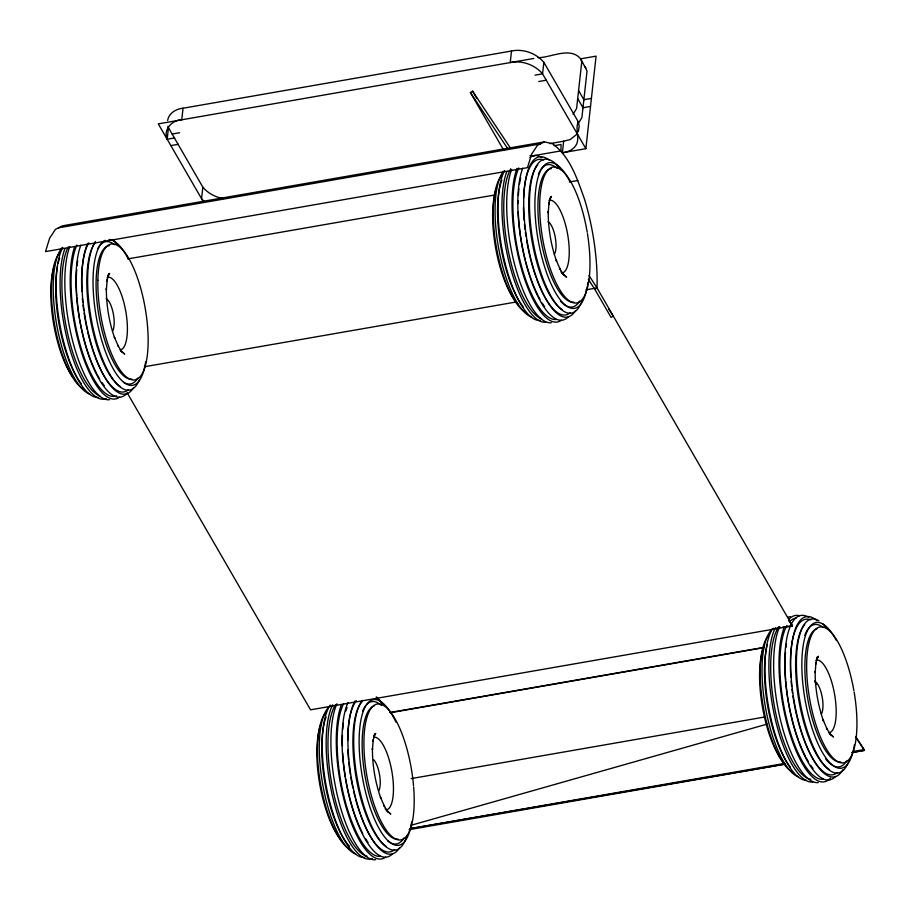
<?xml version="1.0" encoding="UTF-8"?>
<svg xmlns="http://www.w3.org/2000/svg" width="910" height="910" viewBox="0 0 910 910"><rect width="100%" height="100%" fill="white"/><g stroke="black" fill="none" stroke-linecap="round" stroke-linejoin="round"><path stroke-width="1.36" d="M815.997 662.526L815.167 672.627L815.144 671.353C815.087 688.267 817.976 705.136 823.527 721.118L823.14 719.969L827.27 729.479L826.405 727.989L830.682 734.779M174.709 137.922L167.167 139.23L168.452 127.684L167.94 126.217M578.339 131.654L579.192 126.16L578.248 121.769L543.85 62.301C536.126 53.212 523.227 48.548 511.5 51.017L183.024 108.233L181.75 119.79C172.149 119.949 162.992 129.595 167.167 139.23M168.452 127.684L202.85 187.153L201.576 198.71L204.511 201.747M511.5 51.017L510.226 62.574C521.942 60.094 534.852 64.769 542.576 73.847L585.858 148.683L562.391 152.766L563.665 141.209L570.195 139.56L577.054 134.1M543.85 62.301L542.576 73.847L535.034 75.166M578.248 121.769C574.79 129.629 580.489 138.32 575.78 145.657C572.754 150.013 567.521 152.175 562.391 152.766M585.858 148.683L596.073 56.147L580.66 58.831C570.115 46.251 550.766 57.819 538.038 57.66M550.607 196.913L548.741 204.443L549.048 202.691L548.229 212.792L548.207 211.518C548.15 228.433 551.028 245.313 556.579 261.284L556.203 260.146L560.332 269.656L559.468 268.166L563.745 274.957L562.425 273.296M815.678 664.277L817.544 656.747L816.85 658.794M167.633 120.461C168.771 113.136 176.153 108.847 183.024 108.233M108.051 275.923L108.745 273.876L106.879 281.406L107.198 279.654L106.379 289.755L106.345 288.481C106.288 305.396 109.177 322.265 114.728 338.247L114.353 337.11L118.471 346.619M374.124 735.906L374.818 733.858L372.952 741.388L373.259 739.637L372.44 749.738L372.417 748.464C372.361 765.378 375.238 782.247 380.789 798.229L380.414 797.092L384.543 806.59L383.679 805.1L387.956 811.891L386.636 810.23M107.084 277.857L109.644 273.375L108.29 275.366M548.935 200.894L551.494 196.412L550.152 198.403M373.783 736.725L375.705 733.358L374.363 735.348M815.872 660.728L818.431 656.246L817.089 658.237M573.084 114.25L576.599 108.495L581.752 61.857L580.716 58.854L587.041 71.014L581.888 117.64L578.373 123.396M503.662 150.082L470.39 92.536L472.597 91.171L510.066 147.511M608.551 308.922L613.272 316.02L611.065 317.397L594.799 289.289L597.005 287.913A99.383 32.441 80.1 0 0 584.436 198.983C577.281 179.077 570.297 156.77 552.472 143.734L544.487 141.869L62.54 225.805L55.453 229.354L49.675 238.113L45.5 251.604L527.447 167.656L531.622 154.165L537.4 145.407L544.487 141.869M410.763 825.37L767.119 724.11M533.681 58.49L158.283 123.874L202.941 201.076M172.126 134.043L179.668 132.735M170.852 145.6L178.394 144.292M538.72 81.525L546.25 80.216M591.409 98.394L583.867 99.713L578.578 90.556M590.522 106.436L582.98 107.744L577.691 98.599M58.479 227.841L540.426 143.894M549.867 143.621L563.665 141.209M554.088 145.691L561.072 144.474L560.935 150.901L531.599 156.008M127.98 258.872L495.381 194.876M569.421 181.989L577.804 180.521M144.394 366.753L515.981 302.029M585.835 289.858L597.005 287.913L792.496 625.887L310.549 709.823L127.081 392.642M390.083 712.473L763.922 647.363M390.208 712.746L764.07 647.624M411.127 778.607L765.378 716.898M784.42 763.444L410.035 828.657L784.795 764.104M852.863 751.523L864.045 749.578L864.5 750.363L851.931 752.547M409.09 829.681L784.875 764.229M851.919 752.536L864.5 750.363L855.878 737.396M776.992 627.9L779.813 627.525M782.634 627.161L792.496 625.887L788.492 620.415M223.075 198.562C215.351 197.151 207.901 193.238 202.85 187.153M562.903 274.126L566.555 277.175L560.878 271.828M829.84 733.961L833.492 736.998L829.363 733.119M121.041 351.089L124.693 354.126L120.575 350.259L121.894 351.908L117.618 345.117M387.114 811.072L390.765 814.109L385.089 808.774M584.686 66.282L586.017 68.011M470.39 92.536L507.86 148.876M855.753 736.588L864.045 749.578M472.597 91.171L476.84 98.519M376.342 696.901A136.204 81.274 -72.1 0 1 383.383 704.715M597.005 287.913A121.337 3.799 58.2 0 1 589.032 275.525M594.799 289.289A121.337 3.799 58.2 0 1 588.315 279.222M73.767 378.333A66.43 21.681 80.1 0 1 54.668 264.901M107.812 277.129A36.923 12.057 80.1 0 1 125.921 312.096A36.923 12.057 80.1 0 1 120.075 349.94M137.774 378.071A72.22 23.569 80.1 0 1 123.567 382.325M97.688 248.692A72.22 23.569 80.1 0 1 114.467 244.676M145.634 361.987A73.926 24.126 80.1 0 1 103.626 346.46A73.926 24.126 80.1 0 1 105.276 240.297M108.984 239.546A73.926 24.126 80.1 0 1 128.276 258.906M139.423 379.823A78.112 25.503 80.1 0 1 98.064 346.755A78.112 25.503 80.1 0 1 95.504 241.457M112.897 239.99A78.112 25.503 80.1 0 1 117.549 244.926M83.003 388.877A71.685 23.398 80.1 0 1 54.498 323.983A71.685 23.398 80.1 0 1 59.309 253.151M89.646 394.007A76.269 24.9 80.1 0 1 56.966 326.178A76.269 24.9 80.1 0 1 62.381 247.406M81.4 383.884A74.336 24.263 80.1 0 1 57.512 266.152M58.126 263.274A74.336 24.263 80.1 0 1 59.605 258.099M106.151 298.719A17.176 5.608 80.1 0 1 113.272 313.54A17.176 5.608 80.1 0 1 112.465 331.251M98.576 397.374A79.966 26.106 80.1 0 1 62.619 337.69A79.966 26.106 80.1 0 1 62.756 247.509M106.197 398.557A82.628 26.97 80.1 0 1 68.75 345.231A82.628 26.97 80.1 0 1 64.917 248.726M99.668 395.827A80.091 26.151 80.1 0 1 66.965 330.501A80.091 26.151 80.1 0 1 68.25 246.883M109.473 399.706A84.141 27.471 80.1 0 1 72.754 341.387A84.141 27.471 80.1 0 1 69.763 246.542M119.551 397.192A84.425 27.562 80.1 0 1 80.296 348.28A84.425 27.562 80.1 0 1 74.757 246.417M116.662 395.804A81.718 26.674 80.1 0 1 78.965 340.59A81.718 26.674 80.1 0 1 76.941 244.972M104.252 385.59A80.865 26.401 80.1 0 1 101.954 382.473M99.656 378.913A80.865 26.401 80.1 0 1 97.415 374.965M96.676 373.578A80.865 26.401 80.1 0 1 79.739 319.501M79.5 318.125A80.865 26.401 80.1 0 1 76.918 297.377M76.815 295.932A80.865 26.401 80.1 0 1 76.702 269.587M77.054 265.697A80.865 26.401 80.1 0 1 77.691 260.817M120.336 386.591A76.008 24.809 80.1 0 1 90.113 317.795A76.008 24.809 80.1 0 1 95.209 242.686M128.526 389.639A78.931 25.764 80.1 0 1 95.266 357.152M94.742 355.742A78.931 25.764 80.1 0 1 87.735 332.048M87.121 329.386A78.931 25.764 80.1 0 1 84.994 318.58M84.755 317.237A78.931 25.764 80.1 0 1 84.107 313.188M83.72 310.458A78.931 25.764 80.1 0 1 83.026 305.009M82.73 302.313A78.931 25.764 80.1 0 1 82.344 298.309M81.866 291.382A78.931 25.764 80.1 0 1 88.816 242.833M133.451 387.91A81.354 26.561 80.1 0 1 92.661 348.78A81.354 26.561 80.1 0 1 87.713 243.436M126.797 393.518A83.481 27.255 80.1 0 1 86.666 349.36A83.481 27.255 80.1 0 1 80.842 245.188M132.007 379.117A67.715 22.102 80.1 0 1 98.792 314.985A67.715 22.102 80.1 0 1 109.519 245.586M587.439 233.665A68.955 22.511 80.1 0 1 563.233 294.795A68.955 22.511 80.1 0 1 543.827 177.222A68.955 22.511 80.1 0 1 587.223 232.312M518.336 304.418A66.43 21.681 80.1 0 1 495.939 249.613A66.43 21.681 80.1 0 1 496.519 187.938M549.663 200.177A36.923 12.057 80.1 0 1 567.772 235.133A36.923 12.057 80.1 0 1 561.925 272.977M579.625 301.108A72.22 23.569 80.1 0 1 560.526 301.221M538.345 174.231A72.22 23.569 80.1 0 1 557.295 168.543M575.302 310.958A81.354 26.561 80.1 0 1 527.186 241.491A81.354 26.561 80.1 0 1 549.048 160.012M587.234 286.548A73.926 24.126 80.1 0 1 553.064 288.14A73.926 24.126 80.1 0 1 536.286 185.504A73.926 24.126 80.1 0 1 570.126 181.943M587.849 282.43A73.926 24.126 80.1 0 1 587.485 285.023M581.865 301.381A78.112 25.503 80.1 0 1 546.432 287.048A78.112 25.503 80.1 0 1 530.439 186.937A78.112 25.503 80.1 0 1 560.878 169.931M524.854 311.914A71.685 23.398 80.1 0 1 496.121 245.711A71.685 23.398 80.1 0 1 501.865 175.368M531.508 317.044A76.269 24.9 80.1 0 1 499.078 250.603A76.269 24.9 80.1 0 1 503.48 171.319M523.25 306.932A74.336 24.263 80.1 0 1 501.876 179.975M548.002 221.756A17.176 5.608 80.1 0 1 555.123 236.577A17.176 5.608 80.1 0 1 554.315 254.288M540.438 320.411A79.966 26.106 80.1 0 1 504.47 260.726A79.966 26.106 80.1 0 1 504.606 170.545M545.773 322.185A82.628 26.97 80.1 0 1 509.714 264.912A82.628 26.97 80.1 0 1 506.768 171.762M541.518 318.864A80.091 26.151 80.1 0 1 508.553 252.252A80.091 26.151 80.1 0 1 510.715 168.794M551.335 322.743A84.141 27.471 80.1 0 1 514.605 264.423A84.141 27.471 80.1 0 1 511.613 169.579M561.402 320.229A84.425 27.562 80.1 0 1 521.885 270.406A84.425 27.562 80.1 0 1 516.994 168.384M530.018 155.519A84.425 27.562 80.1 0 1 533.795 156.281M556.26 319.433A81.718 26.674 80.1 0 1 519.951 260.271A81.718 26.674 80.1 0 1 518.791 168.009M544.578 306.602A80.865 26.401 80.1 0 1 542.269 303.178M540.005 299.356A80.865 26.401 80.1 0 1 538.538 296.614M537.981 295.522A80.865 26.401 80.1 0 1 525.73 261.682M525.389 260.362A80.865 26.401 80.1 0 1 518.268 211.814M518.12 203.521A80.865 26.401 80.1 0 1 518.154 200.871M518.37 195.32A80.865 26.401 80.1 0 1 518.916 188.734M519.542 183.854A80.865 26.401 80.1 0 1 520.645 178.03M562.198 309.627A76.008 24.809 80.1 0 1 531.724 239.432A76.008 24.809 80.1 0 1 537.81 164.846M570.377 312.676A78.931 25.764 80.1 0 1 536.593 278.779M536.149 277.55A78.931 25.764 80.1 0 1 526.617 240.274M525.969 236.225A78.931 25.764 80.1 0 1 525.389 232.13M525.036 229.411A78.931 25.764 80.1 0 1 524.444 224.008M524.092 220.027A78.931 25.764 80.1 0 1 523.477 207.525M523.58 197.993A78.931 25.764 80.1 0 1 543.77 160.012M568.648 316.555A83.481 27.255 80.1 0 1 528.528 272.397A83.481 27.255 80.1 0 1 522.704 168.236M529.893 157.396A83.481 27.255 80.1 0 1 541.871 157.532M573.857 302.154A67.715 22.102 80.1 0 1 540.642 238.033A67.715 22.102 80.1 0 1 551.369 168.623M411.695 821.969A73.926 24.126 80.1 0 1 377.218 824.961A73.926 24.126 80.1 0 1 360.804 720.686A73.926 24.126 80.1 0 1 395.986 722.221M413.629 786.934A68.955 22.511 80.1 0 1 381.483 822.219A68.955 22.511 80.1 0 1 371.962 707.241A68.955 22.511 80.1 0 1 413.527 785.614M341.637 840.431A66.43 21.681 80.1 0 1 319.922 785.33A66.43 21.681 80.1 0 1 320.729 724.883M373.873 737.111A36.923 12.057 80.1 0 1 391.983 772.078A36.923 12.057 80.1 0 1 386.136 809.923M403.835 838.053A72.22 23.569 80.1 0 1 387.694 840.942M362.555 711.176A72.22 23.569 80.1 0 1 365.752 705.591M366.468 704.749A72.22 23.569 80.1 0 1 381.506 705.489M406.85 836.085A78.112 25.503 80.1 0 1 364.705 808.524A78.112 25.503 80.1 0 1 362.316 700.427M376.205 697.947A78.112 25.503 80.1 0 1 383.611 704.909M349.076 848.859A71.685 23.398 80.1 0 1 320.331 782.657A71.685 23.398 80.1 0 1 326.076 712.314M355.719 853.989A76.269 24.9 80.1 0 1 323.027 786.149A76.269 24.9 80.1 0 1 328.442 707.389M349.486 846.232A74.336 24.263 80.1 0 1 325.188 784.579A74.336 24.263 80.1 0 1 326.087 716.921M373.828 759.907A17.176 5.608 80.1 0 1 379.709 775.73A17.176 5.608 80.1 0 1 378.526 791.234M364.648 857.356A79.966 26.106 80.1 0 1 328.01 794.783A79.966 26.106 80.1 0 1 330.273 705.102M372.27 858.539A82.628 26.97 80.1 0 1 333.811 801.426A82.628 26.97 80.1 0 1 332.707 704.772M366.946 856.196A80.091 26.151 80.1 0 1 332.855 789.618A80.091 26.151 80.1 0 1 335.551 704.681M375.546 859.688A84.141 27.471 80.1 0 1 338.156 798.775A84.141 27.471 80.1 0 1 336.962 703.783M385.613 857.174A84.425 27.562 80.1 0 1 346.096 807.352A84.425 27.562 80.1 0 1 341.204 705.33M380.471 856.367A81.718 26.674 80.1 0 1 343.855 795.932A81.718 26.674 80.1 0 1 343.605 703.726M368.015 842.455A80.865 26.401 80.1 0 1 365.718 838.884M362.749 833.56A80.865 26.401 80.1 0 1 345.561 778.095M345.334 776.719A80.865 26.401 80.1 0 1 342.683 753.048M342.387 745.95A80.865 26.401 80.1 0 1 342.456 735.018M342.763 729.57A80.865 26.401 80.1 0 1 343.423 723.188M345.88 711.006A80.865 26.401 80.1 0 1 347.063 707.468M386.409 846.573A76.008 24.809 80.1 0 1 355.935 776.378A76.008 24.809 80.1 0 1 362.021 701.792M394.587 849.621A78.931 25.764 80.1 0 1 360.804 815.724M360.36 814.495A78.931 25.764 80.1 0 1 355.446 798.627M355.093 797.262A78.931 25.764 80.1 0 1 353.489 790.699M352.898 788.026A78.931 25.764 80.1 0 1 350.828 777.22M350.384 774.524A78.931 25.764 80.1 0 1 348.792 762.296M348.53 759.611A78.931 25.764 80.1 0 1 347.859 749.965M347.665 740.478A78.931 25.764 80.1 0 1 356.367 700.666M399.513 847.892A81.354 26.561 80.1 0 1 357.983 806.362A81.354 26.561 80.1 0 1 354.991 701.053M392.858 853.5A83.481 27.255 80.1 0 1 351.988 806.886A83.481 27.255 80.1 0 1 348.041 702.452M398.068 839.1A67.715 22.102 80.1 0 1 365.149 776.708A67.715 22.102 80.1 0 1 374.454 705.785M854.16 692.135A68.955 22.511 80.1 0 1 830.671 755.266A68.955 22.511 80.1 0 1 810.503 637.785A68.955 22.511 80.1 0 1 853.921 690.781M785.273 764.252A66.43 21.681 80.1 0 1 762.876 709.447A66.43 21.681 80.1 0 1 763.456 647.761M816.6 660A36.923 12.057 80.1 0 1 834.709 694.967A36.923 12.057 80.1 0 1 828.862 732.8M846.562 760.942A72.22 23.569 80.1 0 1 825.506 758.758M804.747 635.43A72.22 23.569 80.1 0 1 823.254 627.547M842.887 769.712A81.354 26.561 80.1 0 1 794.134 701.314A81.354 26.561 80.1 0 1 816.952 620.631M854.422 744.846A73.926 24.126 80.1 0 1 820.718 749.351A73.926 24.126 80.1 0 1 803.007 646.783A73.926 24.126 80.1 0 1 836.404 640.504M848.814 761.204A78.112 25.503 80.1 0 1 801.46 709.106A78.112 25.503 80.1 0 1 818.932 620.836M822.617 623.703A78.112 25.503 80.1 0 1 826.348 627.798M791.802 771.737A71.685 23.398 80.1 0 1 763.058 705.546A71.685 23.398 80.1 0 1 768.802 635.191M798.445 776.878A76.269 24.9 80.1 0 1 765.06 705.113A76.269 24.9 80.1 0 1 773.432 628.332M790.198 766.755A74.336 24.263 80.1 0 1 767.266 644.769M814.951 681.59A17.176 5.608 80.1 0 1 822.06 696.4A17.176 5.608 80.1 0 1 821.264 714.111M806.237 780.302A79.966 26.106 80.1 0 1 770.69 717.444A79.966 26.106 80.1 0 1 772.26 629.129M812.721 782.009A82.628 26.97 80.1 0 1 775.684 720.891A82.628 26.97 80.1 0 1 775.434 627.661M810.867 779.324A80.091 26.151 80.1 0 1 775.673 712.939A80.091 26.151 80.1 0 1 778.937 626.603M818.272 782.577A84.141 27.471 80.1 0 1 780.882 721.664A84.141 27.471 80.1 0 1 779.688 626.671M788.014 617.253A84.141 27.471 80.1 0 1 790.335 616.65M830.409 778.209A84.425 27.562 80.1 0 1 789.823 733.562A84.425 27.562 80.1 0 1 783.942 628.218M789.141 619.107A84.425 27.562 80.1 0 1 799.458 615.695M823.209 779.256A81.718 26.674 80.1 0 1 786.274 717.535A81.718 26.674 80.1 0 1 786.957 625.466M789.664 621.678A81.718 26.674 80.1 0 1 796.068 618.106M813.039 768.461A80.865 26.401 80.1 0 1 810.742 765.344M808.455 761.772A80.865 26.401 80.1 0 1 806.203 757.825M805.475 756.438A80.865 26.401 80.1 0 1 799.026 741.764M798.525 740.433A80.865 26.401 80.1 0 1 785.819 681.59M785.717 680.248A80.865 26.401 80.1 0 1 785.103 660.694M785.137 659.295A80.865 26.401 80.1 0 1 785.489 652.459M785.99 647.306A80.865 26.401 80.1 0 1 786.49 643.677M829.135 769.462A76.008 24.809 80.1 0 1 798.661 699.267A76.008 24.809 80.1 0 1 804.759 624.681M814.666 680.908A24.616 8.031 80.1 0 1 816.293 684.434M837.314 772.51A78.931 25.764 80.1 0 1 792.906 696.048M792.508 693.329A78.931 25.764 80.1 0 1 791.973 689.234M791.666 686.527A78.931 25.764 80.1 0 1 791.143 681.169M790.824 677.051A78.931 25.764 80.1 0 1 810.719 619.846M835.585 776.378A83.481 27.255 80.1 0 1 788.094 700.973A83.481 27.255 80.1 0 1 808.808 617.367M840.794 761.977A67.715 22.102 80.1 0 1 807.887 699.597A67.715 22.102 80.1 0 1 817.18 628.673M97.882 280.291A68.955 22.511 80.1 0 0 134.441 379.948A68.955 22.511 80.1 0 0 136.648 275.639A68.955 22.511 80.1 0 0 97.882 280.291"/></g></svg>
